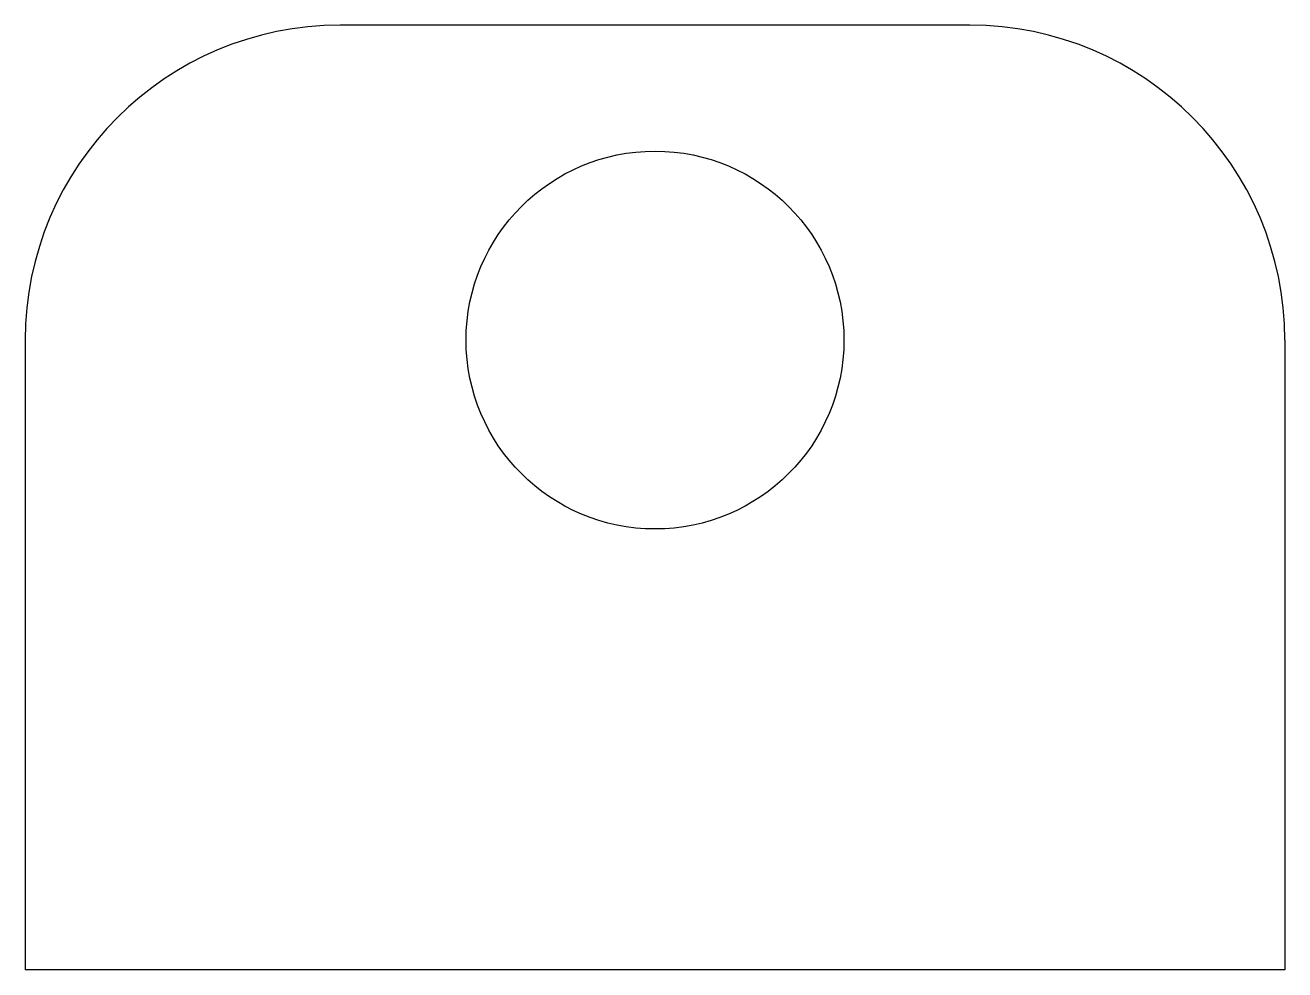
# Model space of a CAD drawing. Extents: x -1 to 1, y -1 to 0.5.
import ezdxf

# ---------------------------------------------------------------- set-up
doc = ezdxf.new("R2010")
doc.units = 0
doc.layers.add('VISIBLE', color=7, linetype='CONTINUOUS')

msp = doc.modelspace()

# ---------------------------------------------------------------- linework, layer by layer
at = {"layer": 'VISIBLE'}
for p, q in [((0.5, 0.5, 0.25), (-0.5, 0.5, 0.25)), ((-1, 0, 0.25), (-1, -1, 0.25)), ((1, 0, 0.25), (1, -1, 0.25)), ((1, -1, 0.25), (-1, -1, 0.25))]:
    msp.add_line(p, q, dxfattribs=at)
msp.add_circle((0, 0, 0.25), 0.3, dxfattribs=at)
for centre, start, end in [((-0.5, 0, 0.25), 90, 180), ((0.5, 0, 0.25), 0, 90)]:
    msp.add_arc(centre, 0.5, start, end, dxfattribs=at)

doc.saveas('drawing.dxf')
